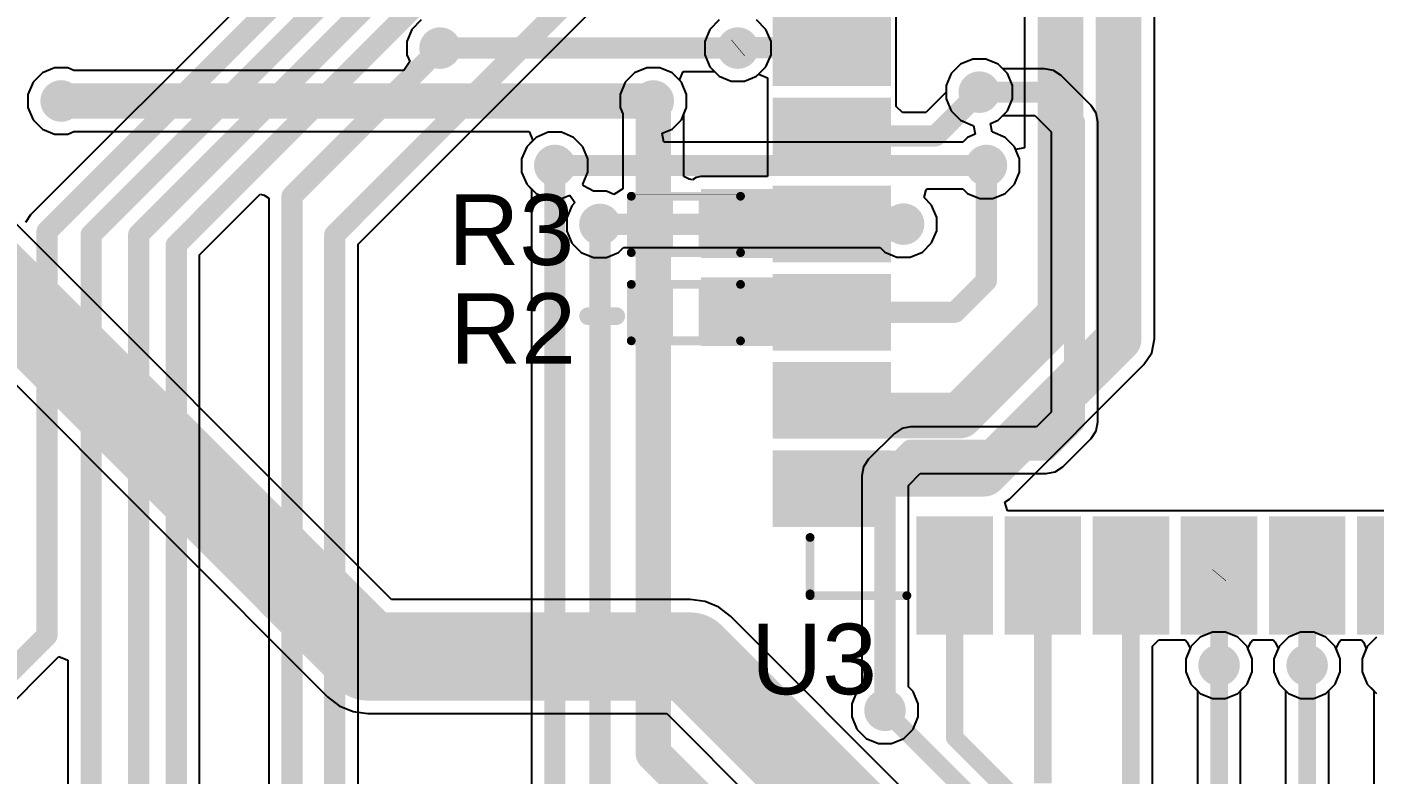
# Model space of a CAD drawing. Header units: millimetres. Extents: x -3 to 175, y -4 to 177.
# Drawn here: x 65.72 to 85.14, y 154.11 to 164.87 of the extents above; entities that cross this region are included whole.
import ezdxf

# ---------------------------------------------------------------- set-up
doc = ezdxf.new("R2010")
doc.units = ezdxf.units.MM
for name, color, linetype in [('BottomLayer', 5, 'Continuous'), ('TopLayer', 1, 'Continuous'), ('TopOverlay', 2, 'Continuous'), ('TopPaste', 8, 'Continuous'), ('TopSolder', 216, 'Continuous'), ('ViaHoleLayer', 16, 'Continuous')]:
    doc.layers.add(name, color=color, linetype=linetype)
doc.styles.add('Arial', font='', dxfattribs={"height": 0.2})
doc.styles.get('Arial').set_extended_font_data('Arial')

# ---------------------------------------------------------------- blocks, each defined once
blk = doc.blocks.new('41_SMD_UFL_M______55')
at = {"layer": 'TopLayer'}
for points in [[(-9.5, -0.83), (-8, -0.83), (-8, -1.73), (-9.5, -1.73)], [(-9.5, -2.1), (-8, -2.1), (-8, -3), (-9.5, -3)], [(-9.5, -3.37), (-8, -3.37), (-8, -4.27), (-9.5, -4.27)], [(-9.5, -4.64), (-8, -4.64), (-8, -5.54), (-9.5, -5.54)], [(-9.5, -5.91), (-8, -5.91), (-8, -6.81), (-9.5, -6.81)], [(-9.5, -7.18), (-8, -7.18), (-8, -8.08), (-9.5, -8.08)], [(-7.43, -9.63), (-7.43, -8.13), (-6.53, -8.13), (-6.53, -9.63)], [(-6.16, -9.63), (-6.16, -8.13), (-5.26, -8.13), (-5.26, -9.63)], [(-4.89, -9.63), (-4.89, -8.13), (-3.99, -8.13), (-3.99, -9.63)], [(-3.62, -9.63), (-3.62, -8.13), (-2.72, -8.13), (-2.72, -9.63)], [(-2.35, -9.63), (-2.35, -8.13), (-1.45, -8.13), (-1.45, -9.63)], [(-1.08, -9.63), (-1.08, -8.13), (-0.18, -8.13), (-0.18, -9.63)]]:
    blk.add_hatch(color=1, dxfattribs=at).paths.add_polyline_path(points)
at = {"layer": 'TopPaste'}
for points in [[(-9.5, -0.83), (-8, -0.83), (-8, -1.73), (-9.5, -1.73)], [(-9.5, -2.1), (-8, -2.1), (-8, -3), (-9.5, -3)], [(-9.5, -3.37), (-8, -3.37), (-8, -4.27), (-9.5, -4.27)], [(-9.5, -4.64), (-8, -4.64), (-8, -5.54), (-9.5, -5.54)], [(-9.5, -5.91), (-8, -5.91), (-8, -6.81), (-9.5, -6.81)], [(-9.5, -7.18), (-8, -7.18), (-8, -8.08), (-9.5, -8.08)], [(-7.43, -9.63), (-7.43, -8.13), (-6.53, -8.13), (-6.53, -9.63)], [(-6.16, -9.63), (-6.16, -8.13), (-5.26, -8.13), (-5.26, -9.63)], [(-4.89, -9.63), (-4.89, -8.13), (-3.99, -8.13), (-3.99, -9.63)], [(-3.62, -9.63), (-3.62, -8.13), (-2.72, -8.13), (-2.72, -9.63)], [(-2.35, -9.63), (-2.35, -8.13), (-1.45, -8.13), (-1.45, -9.63)], [(-1.08, -9.63), (-1.08, -8.13), (-0.18, -8.13), (-0.18, -9.63)]]:
    blk.add_hatch(color=8, dxfattribs=at).paths.add_polyline_path(points)
at = {"layer": 'TopSolder'}
for points in [[(-9.602, -0.728), (-7.898, -0.728), (-7.898, -1.832), (-9.602, -1.832)], [(-9.602, -1.998), (-7.898, -1.998), (-7.898, -3.102), (-9.602, -3.102)], [(-9.602, -3.268), (-7.898, -3.268), (-7.898, -4.372), (-9.602, -4.372)], [(-9.602, -4.538), (-7.898, -4.538), (-7.898, -5.642), (-9.602, -5.642)], [(-9.602, -5.808), (-7.898, -5.808), (-7.898, -6.912), (-9.602, -6.912)], [(-9.602, -7.078), (-7.898, -7.078), (-7.898, -8.182), (-9.602, -8.182)], [(-7.532, -9.732), (-7.532, -8.028), (-6.428, -8.028), (-6.428, -9.732)], [(-6.262, -9.732), (-6.262, -8.028), (-5.158, -8.028), (-5.158, -9.732)], [(-4.992, -9.732), (-4.992, -8.028), (-3.888, -8.028), (-3.888, -9.732)], [(-3.722, -9.732), (-3.722, -8.028), (-2.618, -8.028), (-2.618, -9.732)], [(-2.452, -9.732), (-2.452, -8.028), (-1.348, -8.028), (-1.348, -9.732)], [(-1.182, -9.732), (-1.182, -8.028), (-0.078, -8.028), (-0.078, -9.732)]]:
    blk.add_hatch(color=216, dxfattribs=at).paths.add_polyline_path(points)
at = {"layer": 'TopOverlay', "const_width": 0.127}
for points in [[(-9.064, -9.146), (-9.064, -8.333)], [(-9.064, -9.171), (-7.669, -9.171)]]:
    blk.add_lwpolyline(points, dxfattribs=at)
at = {"layer": 'TopOverlay', "const_width": 0.0635}
for points in [[(-9.096, -8.333, 1), (-9.032, -8.333, 1)], [(-9.096, -9.146, 1), (-9.032, -9.146, 1)], [(-9.096, -9.171, 1), (-9.032, -9.171, 1)], [(-7.701, -9.171, 1), (-7.637, -9.171, 1)]]:
    blk.add_lwpolyline(points, format="xyb", close=True, dxfattribs=at)
blk = doc.blocks.new('R___0402_84')
at = {"layer": 'TopLayer'}
for points in [[(-0.699, -0.318), (-0.699, 0.318), (-0.241, 0.318), (-0.241, -0.318)], [(0.241, -0.318), (0.241, 0.318), (0.699, 0.318), (0.699, -0.318)]]:
    blk.add_hatch(color=1, dxfattribs=at).paths.add_polyline_path(points)
at = {"layer": 'TopPaste'}
for points in [[(-0.699, -0.318), (-0.699, 0.318), (-0.241, 0.318), (-0.241, -0.318)], [(0.241, -0.318), (0.241, 0.318), (0.699, 0.318), (0.699, -0.318)]]:
    blk.add_hatch(color=8, dxfattribs=at).paths.add_polyline_path(points)
at = {"layer": 'TopSolder'}
for points in [[(-0.754, -0.373), (-0.754, 0.373), (-0.186, 0.373), (-0.186, -0.373)], [(0.186, -0.373), (0.186, 0.373), (0.754, 0.373), (0.754, -0.373)]]:
    blk.add_hatch(color=216, dxfattribs=at).paths.add_polyline_path(points)
at = {"layer": 'TopOverlay'}
for points, const_width in [([(-0.787, 0.406), (-0.787, -0.406)], 0.127), ([(0.787, 0.406), (-0.787, 0.406)], 0.127), ([(0.787, 0.406), (0.787, -0.406)], 0.127), ([(0.787, -0.406), (-0.787, -0.406)], 0.127), ([(0.813, -0.432), (-0.813, -0.432)], 0.00323)]:
    blk.add_lwpolyline(points, dxfattribs=dict(at, const_width=const_width))
for points, const_width in [([(-0.819, 0.406, 1), (-0.756, 0.406, 1)], 0.0635), ([(-0.819, 0.406, 1), (-0.756, 0.406, 1)], 0.0635), ([(0.756, 0.406, 1), (0.819, 0.406, 1)], 0.0635), ([(0.756, 0.406, 1), (0.819, 0.406, 1)], 0.0635), ([(-0.819, -0.406, 1), (-0.756, -0.406, 1)], 0.0635), ([(-0.819, -0.406, 1), (-0.756, -0.406, 1)], 0.0635), ([(0.756, -0.406, 1), (0.819, -0.406, 1)], 0.0635), ([(0.756, -0.406, 1), (0.819, -0.406, 1)], 0.0635), ([(-0.814, -0.432, 1), (-0.812, -0.432, 1)], 0.00161), ([(0.812, -0.432, 1), (0.814, -0.432, 1)], 0.00161)]:
    blk.add_lwpolyline(points, format="xyb", close=True, dxfattribs=dict(at, const_width=const_width))
blk = doc.blocks.new('R___0402_85')
at = {"layer": 'TopLayer'}
for points in [[(-0.699, -0.318), (-0.699, 0.318), (-0.241, 0.318), (-0.241, -0.318)], [(0.241, -0.318), (0.241, 0.318), (0.699, 0.318), (0.699, -0.318)]]:
    blk.add_hatch(color=1, dxfattribs=at).paths.add_polyline_path(points)
at = {"layer": 'TopPaste'}
for points in [[(-0.699, -0.318), (-0.699, 0.318), (-0.241, 0.318), (-0.241, -0.318)], [(0.241, -0.318), (0.241, 0.318), (0.699, 0.318), (0.699, -0.318)]]:
    blk.add_hatch(color=8, dxfattribs=at).paths.add_polyline_path(points)
at = {"layer": 'TopSolder'}
for points in [[(-0.754, -0.373), (-0.754, 0.373), (-0.186, 0.373), (-0.186, -0.373)], [(0.186, -0.373), (0.186, 0.373), (0.754, 0.373), (0.754, -0.373)]]:
    blk.add_hatch(color=216, dxfattribs=at).paths.add_polyline_path(points)
at = {"layer": 'TopOverlay'}
for points, const_width in [([(-0.787, 0.406), (-0.787, -0.406)], 0.127), ([(0.787, 0.406), (-0.787, 0.406)], 0.127), ([(0.787, 0.406), (0.787, -0.406)], 0.127), ([(0.787, -0.406), (-0.787, -0.406)], 0.127), ([(0.813, -0.432), (-0.813, -0.432)], 0.00323)]:
    blk.add_lwpolyline(points, dxfattribs=dict(at, const_width=const_width))
for points, const_width in [([(-0.819, 0.406, 1), (-0.756, 0.406, 1)], 0.0635), ([(-0.819, 0.406, 1), (-0.756, 0.406, 1)], 0.0635), ([(0.756, 0.406, 1), (0.819, 0.406, 1)], 0.0635), ([(0.756, 0.406, 1), (0.819, 0.406, 1)], 0.0635), ([(-0.819, -0.406, 1), (-0.756, -0.406, 1)], 0.0635), ([(-0.819, -0.406, 1), (-0.756, -0.406, 1)], 0.0635), ([(0.756, -0.406, 1), (0.819, -0.406, 1)], 0.0635), ([(0.756, -0.406, 1), (0.819, -0.406, 1)], 0.0635), ([(-0.814, -0.432, 1), (-0.812, -0.432, 1)], 0.00161), ([(0.812, -0.432, 1), (0.814, -0.432, 1)], 0.00161)]:
    blk.add_lwpolyline(points, format="xyb", close=True, dxfattribs=dict(at, const_width=const_width))

msp = doc.modelspace()

# ---------------------------------------------------------------- hatches: boundary and pattern name
at = {"layer": 'BottomLayer'}
h = msp.add_hatch(color=5, dxfattribs=at)
edge = h.paths.add_edge_path()
edge.add_arc((71.679, 164.567), 0.3, 0, 360)
h = msp.add_hatch(color=5, dxfattribs=at)
edge = h.paths.add_edge_path()
edge.add_arc((75.971, 164.567), 0.3, 0, 360)
h = msp.add_hatch(color=5, dxfattribs=at)
edge = h.paths.add_edge_path()
edge.add_arc((66.218, 163.805), 0.3, 0, 360)
h = msp.add_hatch(color=5, dxfattribs=at)
edge = h.paths.add_edge_path()
edge.add_arc((74.752, 163.805), 0.3, 0, 360)
h = msp.add_hatch(color=5, dxfattribs=at)
edge = h.paths.add_edge_path()
edge.add_arc((79.451, 163.932), 0.3, 0, 360)
h = msp.add_hatch(color=5, dxfattribs=at)
edge = h.paths.add_edge_path()
edge.add_arc((73.333, 162.876), 0.3, 0, 360)
h = msp.add_hatch(color=5, dxfattribs=at)
edge = h.paths.add_edge_path()
edge.add_arc((79.553, 162.876), 0.3, 0, 360)
h = msp.add_hatch(color=5, dxfattribs=at)
edge = h.paths.add_edge_path()
edge.add_arc((73.983, 162.027), 0.3, 0, 360)
h = msp.add_hatch(color=5, dxfattribs=at)
edge = h.paths.add_edge_path()
edge.add_arc((78.359, 162.032), 0.3, 0, 360)
h = msp.add_hatch(color=5, dxfattribs=at)
edge = h.paths.add_edge_path()
edge.add_arc((82.906, 155.677), 0.3, 0, 360)
h = msp.add_hatch(color=5, dxfattribs=at)
edge = h.paths.add_edge_path()
edge.add_arc((84.176, 155.677), 0.3, 0, 360)
h = msp.add_hatch(color=5, dxfattribs=at)
edge = h.paths.add_edge_path()
edge.add_arc((78.092, 155.029), 0.3, 0, 360)
at = {"layer": 'TopLayer'}
h = msp.add_hatch(color=1, dxfattribs=at)
edge = h.paths.add_edge_path()
edge.add_arc((71.679, 164.567), 0.3, 0, 360)
h = msp.add_hatch(color=1, dxfattribs=at)
edge = h.paths.add_edge_path()
edge.add_arc((75.971, 164.567), 0.3, 0, 360)
h = msp.add_hatch(color=1, dxfattribs=at)
edge = h.paths.add_edge_path()
edge.add_arc((66.218, 163.805), 0.3, 0, 360)
h = msp.add_hatch(color=1, dxfattribs=at)
edge = h.paths.add_edge_path()
edge.add_arc((74.752, 163.805), 0.3, 0, 360)
h = msp.add_hatch(color=1, dxfattribs=at)
edge = h.paths.add_edge_path()
edge.add_arc((79.451, 163.932), 0.3, 0, 360)
h = msp.add_hatch(color=1, dxfattribs=at)
edge = h.paths.add_edge_path()
edge.add_arc((73.333, 162.876), 0.3, 0, 360)
h = msp.add_hatch(color=1, dxfattribs=at)
edge = h.paths.add_edge_path()
edge.add_arc((79.553, 162.876), 0.3, 0, 360)
for points in [[(75.438, 161.544), (78.08, 161.544), (78.08, 162.535), (75.438, 162.535)], [(75.438, 160.274), (78.08, 160.274), (78.08, 161.265), (75.438, 161.265)]]:
    msp.add_hatch(color=1, dxfattribs=at).paths.add_polyline_path(points)
h = msp.add_hatch(color=1, dxfattribs=at)
edge = h.paths.add_edge_path()
edge.add_arc((73.983, 162.027), 0.3, 0, 360)
h = msp.add_hatch(color=1, dxfattribs=at)
edge = h.paths.add_edge_path()
edge.add_arc((78.359, 162.032), 0.3, 0, 360)
h = msp.add_hatch(color=1, dxfattribs=at)
edge = h.paths.add_edge_path()
edge.add_arc((82.906, 155.677), 0.3, 0, 360)
h = msp.add_hatch(color=1, dxfattribs=at)
edge = h.paths.add_edge_path()
edge.add_arc((84.176, 155.677), 0.3, 0, 360)
h = msp.add_hatch(color=1, dxfattribs=at)
edge = h.paths.add_edge_path()
edge.add_arc((78.092, 155.029), 0.3, 0, 360)
at = {"layer": 'ViaHoleLayer'}
h = msp.add_hatch(color=16, dxfattribs=at)
edge = h.paths.add_edge_path()
edge.add_arc((71.679, 164.567), 0.15, 0, 360)
h = msp.add_hatch(color=16, dxfattribs=at)
edge = h.paths.add_edge_path()
edge.add_arc((75.971, 164.567), 0.15, 0, 360)
h = msp.add_hatch(color=16, dxfattribs=at)
edge = h.paths.add_edge_path()
edge.add_arc((79.451, 163.932), 0.15, 0, 360)
h = msp.add_hatch(color=16, dxfattribs=at)
edge = h.paths.add_edge_path()
edge.add_arc((66.218, 163.805), 0.15, 0, 360)
h = msp.add_hatch(color=16, dxfattribs=at)
edge = h.paths.add_edge_path()
edge.add_arc((74.752, 163.805), 0.15, 0, 360)
h = msp.add_hatch(color=16, dxfattribs=at)
edge = h.paths.add_edge_path()
edge.add_arc((73.333, 162.876), 0.15, 0, 360)
h = msp.add_hatch(color=16, dxfattribs=at)
edge = h.paths.add_edge_path()
edge.add_arc((79.553, 162.876), 0.15, 0, 360)
h = msp.add_hatch(color=16, dxfattribs=at)
edge = h.paths.add_edge_path()
edge.add_arc((73.983, 162.027), 0.15, 0, 360)
h = msp.add_hatch(color=16, dxfattribs=at)
edge = h.paths.add_edge_path()
edge.add_arc((78.359, 162.032), 0.15, 0, 360)
h = msp.add_hatch(color=16, dxfattribs=at)
edge = h.paths.add_edge_path()
edge.add_arc((82.906, 155.677), 0.15, 0, 360)
h = msp.add_hatch(color=16, dxfattribs=at)
edge = h.paths.add_edge_path()
edge.add_arc((84.176, 155.677), 0.15, 0, 360)
h = msp.add_hatch(color=16, dxfattribs=at)
edge = h.paths.add_edge_path()
edge.add_arc((78.092, 155.029), 0.15, 0, 360)

# ---------------------------------------------------------------- linework, layer by layer
at = {"layer": 'BottomLayer'}
for p, q in [((71.274, 164.837), (71.201, 164.662)), ((71.408, 164.972), (71.274, 164.837)), ((76.376, 164.837), (76.242, 164.972)), ((76.449, 164.662), (76.376, 164.837)), ((70.977, 156.623), (62.937, 164.664)), ((71.201, 164.662), (71.201, 164.472)), ((76.449, 164.472), (76.449, 164.662)), ((71.201, 164.472), (71.242, 164.372)), ((76.376, 164.296), (76.449, 164.472)), ((66.123, 164.282), (65.947, 164.21)), ((66.313, 164.282), (66.123, 164.282)), ((66.403, 164.245), (66.313, 164.282)), ((71.242, 164.372), (71.159, 164.245)), ((76.242, 164.162), (76.376, 164.296)), ((79.181, 164.337), (79.046, 164.202)), ((79.356, 164.409), (79.181, 164.337)), ((79.546, 164.409), (79.356, 164.409)), ((79.722, 164.337), (79.546, 164.409)), ((79.79, 164.268), (79.722, 164.337)), ((80.391, 164.268), (79.79, 164.268)), ((80.52, 164.243), (80.391, 164.268)), ((65.813, 164.075), (65.74, 163.9)), ((65.947, 164.21), (65.813, 164.075)), ((71.159, 164.245), (66.403, 164.245)), ((75.13, 164.103), (75.182, 164.23)), ((75.157, 164.075), (75.13, 164.103)), ((75.23, 163.9), (75.157, 164.075)), ((75.182, 164.23), (75.632, 164.23)), ((75.632, 164.23), (75.701, 164.162)), ((75.701, 164.162), (75.876, 164.089)), ((75.876, 164.089), (76.066, 164.089)), ((76.066, 164.089), (76.242, 164.162)), ((79.046, 164.202), (78.973, 164.027)), ((80.629, 164.17), (80.52, 164.243)), ((81.061, 163.738), (80.629, 164.17)), ((65.74, 163.9), (65.74, 163.71)), ((75.23, 163.71), (75.23, 163.9)), ((78.973, 164.027), (78.973, 163.837)), ((65.74, 163.71), (65.813, 163.534)), ((75.157, 163.534), (75.23, 163.71)), ((78.973, 163.837), (79.046, 163.661)), ((81.134, 163.629), (81.061, 163.738)), ((65.813, 163.534), (65.947, 163.4)), ((75.023, 163.4), (75.157, 163.534)), ((79.046, 163.661), (79.181, 163.527)), ((79.181, 163.527), (79.356, 163.454)), ((79.612, 163.481), (79.722, 163.527)), ((79.638, 163.354), (79.612, 163.481)), ((79.722, 163.527), (79.79, 163.595)), ((79.79, 163.595), (80.252, 163.595)), ((80.252, 163.595), (80.486, 163.36)), ((81.159, 163.5), (81.134, 163.629)), ((81.159, 159.182), (81.159, 163.5)), ((65.947, 163.4), (66.123, 163.327)), ((66.123, 163.327), (66.313, 163.327)), ((66.313, 163.327), (66.403, 163.364)), ((66.403, 163.364), (72.965, 163.364)), ((72.965, 163.364), (73.018, 163.237)), ((74.879, 163.34), (75.023, 163.4)), ((74.904, 163.213), (74.879, 163.34)), ((79.392, 163.327), (79.282, 163.281)), ((79.356, 163.454), (79.366, 163.454)), ((79.366, 163.454), (79.392, 163.327)), ((79.648, 163.354), (79.638, 163.354)), ((79.823, 163.281), (79.648, 163.354)), ((80.486, 163.36), (80.486, 159.321)), ((62.017, 163.264), (70.058, 155.224)), ((72.928, 163.147), (72.855, 162.971)), ((73.018, 163.237), (72.928, 163.147)), ((79.214, 163.213), (74.904, 163.213)), ((79.282, 163.281), (79.214, 163.213)), ((79.958, 163.147), (79.823, 163.281)), ((80.031, 162.971), (79.958, 163.147)), ((72.855, 162.971), (72.855, 162.781)), ((80.031, 162.781), (80.031, 162.971)), ((72.855, 162.781), (72.928, 162.606)), ((79.958, 162.606), (80.031, 162.781)), ((72.928, 162.606), (73.062, 162.471)), ((78.654, 162.413), (78.685, 162.527)), ((78.685, 162.527), (78.693, 162.54)), ((78.693, 162.54), (79.214, 162.54)), ((79.214, 162.54), (79.282, 162.471)), ((79.823, 162.471), (79.958, 162.606)), ((73.062, 162.471), (73.238, 162.399)), ((73.238, 162.399), (73.428, 162.399)), ((73.428, 162.399), (73.55, 162.449)), ((73.55, 162.449), (73.622, 162.342)), ((73.622, 162.342), (73.578, 162.297)), ((78.764, 162.303), (78.654, 162.413)), ((79.282, 162.471), (79.458, 162.399)), ((79.458, 162.399), (79.648, 162.399)), ((79.648, 162.399), (79.823, 162.471)), ((73.578, 162.297), (73.505, 162.122)), ((73.505, 162.122), (73.505, 161.932)), ((78.837, 162.127), (78.764, 162.303)), ((78.837, 161.937), (78.837, 162.127)), ((73.505, 161.932), (73.578, 161.756)), ((78.764, 161.761), (78.837, 161.937)), ((73.578, 161.756), (73.712, 161.622)), ((78.63, 161.627), (78.764, 161.761)), ((73.712, 161.622), (73.888, 161.549)), ((73.888, 161.549), (74.078, 161.549)), ((74.078, 161.549), (74.253, 161.622)), ((74.253, 161.622), (74.325, 161.693)), ((74.325, 161.693), (78.023, 161.693)), ((78.023, 161.693), (78.088, 161.627)), ((78.088, 161.627), (78.264, 161.554)), ((78.264, 161.554), (78.454, 161.554)), ((78.454, 161.554), (78.63, 161.627)), ((80.486, 159.321), (80.277, 159.112)), ((78.223, 159.013), (77.854, 158.645)), ((78.332, 159.086), (78.223, 159.013)), ((78.461, 159.112), (78.332, 159.086)), ((80.277, 159.112), (78.461, 159.112)), ((81.061, 158.944), (81.134, 159.053)), ((81.134, 159.053), (81.159, 159.182)), ((80.654, 158.537), (81.061, 158.944)), ((77.854, 158.645), (77.781, 158.536)), ((77.781, 158.536), (77.756, 158.407)), ((78.429, 158.268), (78.6, 158.439)), ((78.6, 158.439), (80.416, 158.439)), ((80.416, 158.439), (80.545, 158.464)), ((80.545, 158.464), (80.654, 158.537)), ((77.756, 158.407), (77.756, 155.368)), ((78.429, 155.368), (78.429, 158.268)), ((75.286, 156.623), (70.977, 156.623)), ((75.498, 156.595), (75.286, 156.623)), ((75.696, 156.514), (75.498, 156.595)), ((75.865, 156.383), (75.696, 156.514)), ((88.173, 144.076), (75.865, 156.383)), ((82.811, 156.154), (82.635, 156.082)), ((83.001, 156.154), (82.811, 156.154)), ((83.176, 156.082), (83.001, 156.154)), ((84.081, 156.154), (83.905, 156.082)), ((84.271, 156.154), (84.081, 156.154)), ((84.446, 156.082), (84.271, 156.154)), ((82.501, 155.947), (82.428, 155.772)), ((82.635, 156.082), (82.501, 155.947)), ((83.311, 155.947), (83.176, 156.082)), ((83.383, 155.772), (83.311, 155.947)), ((83.771, 155.947), (83.698, 155.772)), ((83.905, 156.082), (83.771, 155.947)), ((84.581, 155.947), (84.446, 156.082)), ((84.653, 155.772), (84.581, 155.947)), ((85.041, 155.947), (84.968, 155.772)), ((85.175, 156.082), (85.041, 155.947)), ((82.428, 155.772), (82.428, 155.582)), ((83.383, 155.582), (83.383, 155.772)), ((83.698, 155.772), (83.698, 155.582)), ((84.653, 155.582), (84.653, 155.772)), ((84.968, 155.772), (84.968, 155.582)), ((82.428, 155.582), (82.501, 155.406)), ((83.311, 155.406), (83.383, 155.582)), ((83.698, 155.582), (83.771, 155.406)), ((84.581, 155.406), (84.653, 155.582)), ((84.968, 155.582), (85.041, 155.406)), ((77.756, 155.368), (77.687, 155.3)), ((78.497, 155.3), (78.429, 155.368)), ((82.501, 155.406), (82.595, 155.312)), ((83.216, 155.312), (83.311, 155.406)), ((83.771, 155.406), (83.865, 155.312)), ((84.486, 155.312), (84.581, 155.406)), ((85.041, 155.406), (85.135, 155.312)), ((70.058, 155.224), (70.227, 155.094)), ((77.687, 155.3), (77.615, 155.124)), ((78.57, 155.124), (78.497, 155.3)), ((82.595, 155.312), (82.595, 151.003)), ((83.216, 151.132), (83.216, 155.312)), ((83.865, 155.312), (83.865, 150.649)), ((84.486, 150.472), (84.486, 155.312)), ((85.135, 155.312), (85.135, 149.99)), ((70.227, 155.094), (70.425, 155.012)), ((70.425, 155.012), (70.637, 154.984)), ((70.637, 154.984), (74.946, 154.984)), ((74.946, 154.984), (87.254, 142.676)), ((77.615, 155.124), (77.615, 154.934)), ((77.615, 154.934), (77.687, 154.758)), ((78.497, 154.758), (78.57, 154.934)), ((78.57, 154.934), (78.57, 155.124)), ((77.687, 154.758), (77.822, 154.624)), ((78.363, 154.624), (78.497, 154.758)), ((77.822, 154.624), (77.997, 154.551)), ((77.997, 154.551), (78.187, 154.551)), ((78.187, 154.551), (78.363, 154.624))]:
    msp.add_line(p, q, dxfattribs=at)
for points, const_width in [([(62.357, 164.084), (70.637, 155.804)], 1.27), ([(71.679, 164.567), (75.971, 164.567)], 0.305), ([(79.451, 163.932), (80.391, 163.932)], 0.305), ([(80.391, 163.932), (80.823, 163.5)], 0.305), ([(66.218, 163.805), (74.752, 163.805)], 0.508), ([(80.823, 159.182), (80.823, 163.5)], 0.305), ([(73.333, 162.876), (79.553, 162.876)], 0.305), ([(73.983, 162.027), (73.985, 162.029)], 0.508), ([(73.985, 162.029), (78.356, 162.029)], 0.305), ([(78.356, 162.029), (78.359, 162.032)], 0.508), ([(80.416, 158.775), (80.823, 159.182)], 0.305), ([(78.092, 158.407), (78.461, 158.775)], 0.305), ([(78.461, 158.775), (80.416, 158.775)], 0.305), ([(78.092, 155.029), (78.092, 158.407)], 0.305), ([(70.637, 155.804), (75.286, 155.804)], 1.27), ([(75.286, 155.804), (87.833, 143.256)], 1.27), ([(82.906, 151.003), (82.906, 155.677)], 0.254), ([(84.176, 150.344), (84.176, 155.677)], 0.254)]:
    msp.add_lwpolyline(points, dxfattribs=dict(at, const_width=const_width))
for points, const_width in [([(71.603, 164.567, 1), (71.755, 164.567, 1)], 0.152), ([(75.895, 164.567, 1), (76.048, 164.567, 1)], 0.152), ([(79.375, 163.932, 1), (79.527, 163.932, 1)], 0.152), ([(80.315, 163.932, 1), (80.467, 163.932, 1)], 0.152), ([(80.315, 163.932, 1), (80.467, 163.932, 1)], 0.152), ([(66.091, 163.805, 1), (66.345, 163.805, 1)], 0.254), ([(74.625, 163.805, 1), (74.879, 163.805, 1)], 0.254), ([(80.747, 163.5, 1), (80.899, 163.5, 1)], 0.152), ([(80.747, 163.5, 1), (80.899, 163.5, 1)], 0.152), ([(73.257, 162.876, 1), (73.409, 162.876, 1)], 0.152), ([(79.477, 162.876, 1), (79.629, 162.876, 1)], 0.152), ([(73.856, 162.027, 1), (74.11, 162.027, 1)], 0.254), ([(73.858, 162.029, 1), (74.112, 162.029, 1)], 0.254), ([(73.909, 162.029, 1), (74.062, 162.029, 1)], 0.152), ([(78.229, 162.029, 1), (78.483, 162.029, 1)], 0.254), ([(78.232, 162.032, 1), (78.486, 162.032, 1)], 0.254), ([(78.28, 162.029, 1), (78.432, 162.029, 1)], 0.152), ([(80.747, 159.182, 1), (80.899, 159.182, 1)], 0.152), ([(80.747, 159.182, 1), (80.899, 159.182, 1)], 0.152), ([(78.384, 158.775, 1), (78.537, 158.775, 1)], 0.152), ([(78.384, 158.775, 1), (78.537, 158.775, 1)], 0.152), ([(80.34, 158.775, 1), (80.493, 158.775, 1)], 0.152), ([(80.34, 158.775, 1), (80.493, 158.775, 1)], 0.152), ([(78.016, 158.407, 1), (78.168, 158.407, 1)], 0.152), ([(78.016, 158.407, 1), (78.168, 158.407, 1)], 0.152), ([(70.32, 155.804, 1), (70.955, 155.804, 1)], 0.635), ([(70.32, 155.804, 1), (70.955, 155.804, 1)], 0.635), ([(74.968, 155.804, 1), (75.603, 155.804, 1)], 0.635), ([(74.968, 155.804, 1), (75.603, 155.804, 1)], 0.635), ([(82.842, 155.677, 1), (82.969, 155.677, 1)], 0.127), ([(84.112, 155.677, 1), (84.239, 155.677, 1)], 0.127), ([(78.016, 155.029, 1), (78.168, 155.029, 1)], 0.152)]:
    msp.add_lwpolyline(points, format="xyb", close=True, dxfattribs=dict(at, const_width=const_width))
at = {"layer": 'TopLayer'}
for p, q in [((71.984, 168.37), (65.777, 162.163)), ((80.102, 167.894), (80.102, 163.132)), ((81.976, 160.377), (81.976, 167.894)), ((70.498, 161.741), (74.262, 165.505)), ((78.253, 164.057), (78.253, 165.087)), ((75.566, 164.837), (75.494, 164.662)), ((75.701, 164.972), (75.566, 164.837)), ((75.494, 164.662), (75.494, 164.472)), ((75.494, 164.472), (75.566, 164.296)), ((74.657, 164.282), (74.482, 164.21)), ((74.847, 164.282), (74.657, 164.282)), ((75.023, 164.21), (74.847, 164.282)), ((75.566, 164.296), (75.701, 164.162)), ((79.181, 164.337), (79.046, 164.202)), ((79.356, 164.409), (79.181, 164.337)), ((79.546, 164.409), (79.356, 164.409)), ((79.722, 164.337), (79.546, 164.409)), ((79.856, 164.202), (79.722, 164.337)), ((74.347, 164.075), (74.274, 163.9)), ((74.482, 164.21), (74.347, 164.075)), ((75.157, 164.075), (75.023, 164.21)), ((75.23, 163.9), (75.157, 164.075)), ((75.701, 164.162), (75.876, 164.089)), ((75.876, 164.089), (76.066, 164.089)), ((76.066, 164.089), (76.242, 164.162)), ((76.242, 164.162), (76.271, 164.19)), ((76.271, 164.19), (76.398, 164.138)), ((76.398, 164.138), (76.398, 163.944)), ((79.046, 164.202), (78.973, 164.027)), ((79.929, 164.027), (79.856, 164.202)), ((74.274, 163.9), (74.274, 163.71)), ((75.23, 163.71), (75.23, 163.9)), ((76.398, 163.944), (76.398, 163.817)), ((78.253, 163.93), (78.253, 164.057)), ((78.253, 163.728), (78.253, 163.93)), ((78.973, 163.93), (78.682, 163.639)), ((78.973, 164.027), (78.973, 163.93)), ((79.929, 163.837), (79.929, 164.027)), ((74.274, 163.71), (74.312, 163.619)), ((75.192, 163.619), (75.23, 163.71)), ((76.398, 163.817), (76.398, 162.716)), ((78.343, 163.639), (78.253, 163.728)), ((79.856, 163.661), (79.929, 163.837)), ((74.312, 163.619), (74.312, 162.539)), ((75.192, 162.716), (75.192, 163.619)), ((78.682, 163.639), (78.343, 163.639)), ((79.612, 163.481), (79.722, 163.527)), ((79.638, 163.354), (79.612, 163.481)), ((79.722, 163.527), (79.856, 163.661)), ((73.238, 163.354), (73.062, 163.281)), ((73.428, 163.354), (73.238, 163.354)), ((73.603, 163.281), (73.428, 163.354)), ((79.648, 163.354), (79.638, 163.354)), ((79.823, 163.281), (79.648, 163.354)), ((72.928, 163.147), (72.855, 162.971)), ((73.062, 163.281), (72.928, 163.147)), ((73.738, 163.147), (73.603, 163.281)), ((73.811, 162.971), (73.738, 163.147)), ((79.958, 163.147), (79.823, 163.281)), ((79.975, 163.106), (79.958, 163.147)), ((80.102, 163.132), (79.975, 163.106)), ((72.855, 162.971), (72.855, 162.781)), ((73.811, 162.781), (73.811, 162.971)), ((72.855, 162.781), (72.928, 162.606)), ((73.738, 162.606), (73.811, 162.781)), ((75.271, 162.68), (75.192, 162.716)), ((75.369, 162.702), (75.319, 162.669)), ((75.438, 162.716), (75.369, 162.702)), ((76.398, 162.716), (75.438, 162.716)), ((72.928, 162.606), (72.996, 162.537)), ((72.996, 162.537), (72.996, 150.402)), ((73.746, 162.582), (73.738, 162.606)), ((73.888, 162.504), (73.746, 162.582)), ((74.312, 162.539), (74.185, 162.46)), ((75.319, 162.669), (75.271, 162.68)), ((68.213, 161.59), (69.085, 162.462)), ((69.085, 162.462), (69.143, 162.448)), ((69.143, 162.448), (69.209, 162.406)), ((69.209, 162.406), (69.209, 144.704)), ((74.078, 162.504), (73.888, 162.504)), ((74.185, 162.46), (74.078, 162.504)), ((65.777, 162.163), (65.704, 162.054)), ((70.498, 145.066), (70.498, 161.741)), ((68.213, 124.696), (68.213, 161.59)), ((81.936, 160.178), (81.976, 160.377)), ((81.824, 160.01), (81.936, 160.178)), ((79.885, 158.072), (81.824, 160.01)), ((79.818, 158.027), (79.885, 158.072)), ((79.857, 157.9), (79.818, 158.027)), ((80.993, 157.9), (79.857, 157.9)), ((81.008, 157.9), (80.993, 157.9)), ((80.993, 157.9), (80.993, 157.9)), ((82.151, 157.9), (81.008, 157.9)), ((81.008, 157.9), (81.008, 157.9)), ((82.278, 157.9), (82.151, 157.9)), ((82.39, 157.9), (82.278, 157.9)), ((83.421, 157.9), (82.39, 157.9)), ((83.548, 157.9), (83.421, 157.9)), ((83.66, 157.9), (83.548, 157.9)), ((84.691, 157.9), (83.66, 157.9)), ((84.818, 157.9), (84.691, 157.9)), ((84.93, 157.9), (84.818, 157.9)), ((85.961, 157.9), (84.93, 157.9)), ((81.946, 155.954), (82.036, 156.044)), ((81.946, 153.446), (81.946, 155.954)), ((82.036, 156.044), (82.263, 156.044)), ((82.263, 156.044), (82.418, 156.044)), ((82.418, 156.044), (82.446, 156.011)), ((82.488, 155.917), (82.428, 155.772)), ((82.446, 156.011), (82.488, 155.917)), ((83.323, 155.917), (83.365, 156.011)), ((83.383, 155.772), (83.323, 155.917)), ((83.365, 156.011), (83.393, 156.044)), ((83.393, 156.044), (83.533, 156.044)), ((83.533, 156.044), (83.688, 156.044)), ((83.688, 156.044), (83.716, 156.011)), ((83.758, 155.917), (83.698, 155.772)), ((83.716, 156.011), (83.758, 155.917)), ((84.593, 155.917), (84.635, 156.011)), ((84.653, 155.772), (84.593, 155.917)), ((84.635, 156.011), (84.663, 156.044)), ((84.663, 156.044), (84.803, 156.044)), ((84.803, 156.044), (84.958, 156.044)), ((84.958, 156.044), (84.986, 156.011)), ((85.028, 155.917), (84.968, 155.772)), ((84.986, 156.011), (85.028, 155.917)), ((64.5, 154.118), (66.186, 155.804)), ((66.186, 155.804), (66.313, 155.751)), ((66.313, 155.751), (66.313, 151.219)), ((82.428, 155.772), (82.428, 155.582)), ((83.383, 155.582), (83.383, 155.772)), ((83.698, 155.772), (83.698, 155.582)), ((84.653, 155.582), (84.653, 155.772)), ((84.968, 155.772), (84.968, 155.582)), ((82.428, 155.582), (82.501, 155.406)), ((83.311, 155.406), (83.383, 155.582)), ((83.698, 155.582), (83.771, 155.406)), ((84.581, 155.406), (84.653, 155.582)), ((84.968, 155.582), (85.041, 155.406)), ((82.501, 155.406), (82.635, 155.272)), ((83.176, 155.272), (83.311, 155.406)), ((83.771, 155.406), (83.905, 155.272)), ((84.446, 155.272), (84.581, 155.406)), ((85.041, 155.406), (85.175, 155.272)), ((82.635, 155.272), (82.811, 155.199)), ((82.811, 155.199), (83.001, 155.199)), ((83.001, 155.199), (83.176, 155.272)), ((83.905, 155.272), (84.081, 155.199)), ((84.081, 155.199), (84.271, 155.199)), ((84.271, 155.199), (84.446, 155.272))]:
    msp.add_line(p, q, dxfattribs=at)
for points, const_width in [([(66.015, 161.925), (75.012, 170.922)], 0.305), ([(66.65, 161.878), (74.424, 169.652)], 0.305), ([(67.335, 161.881), (73.837, 168.382)], 0.305), ([(80.62, 160.724), (80.62, 167.894)], 0.66), ([(81.458, 160.377), (81.458, 167.894)], 0.66), ([(67.877, 161.73), (73.259, 167.112)], 0.305), ([(70.161, 161.88), (74.123, 165.842)], 0.305), ([(69.545, 162.433), (71.679, 164.567)], 0.305), ([(75.971, 164.567), (75.977, 164.572)], 0.305), ([(75.977, 164.572), (77.326, 164.572)], 0.305), ([(78.822, 163.302), (79.451, 163.932)], 0.305), ([(74.752, 162.027), (74.752, 163.805)], 0.508), ([(77.326, 163.302), (78.822, 163.302)], 0.305), ([(73.333, 150.063), (73.333, 162.839)], 0.305), ([(79.553, 161.214), (79.553, 162.876)], 0.305), ([(69.545, 144.704), (69.545, 162.433)], 0.305), ([(73.983, 148.51), (73.983, 162.027)], 0.305), ([(74.752, 160.757), (74.752, 162.027)], 0.508), ([(77.326, 162.032), (78.359, 162.032)], 0.508), ([(66.015, 156.108), (66.015, 161.925)], 0.305), ([(66.65, 151.079), (66.65, 161.878)], 0.305), ([(67.335, 130.404), (67.335, 161.881)], 0.305), ([(70.161, 144.926), (70.161, 161.88)], 0.305), ([(67.877, 124.696), (67.877, 161.73)], 0.305), ([(79.101, 160.762), (79.553, 161.214)], 0.305), ([(74.752, 154.407), (74.752, 160.757)], 0.508), ([(79.172, 159.276), (80.62, 160.724)], 0.66), ([(77.326, 160.762), (79.101, 160.762)], 0.305), ([(79.519, 158.438), (81.458, 160.377)], 0.66), ([(77.326, 159.492), (77.541, 159.276)], 0.66), ([(77.541, 159.276), (79.172, 159.276)], 0.66), ([(77.326, 158.222), (77.541, 158.438)], 0.66), ([(77.541, 158.438), (79.519, 158.438)], 0.66), ([(79.096, 155.88), (79.096, 156.972)], 0.254), ([(80.366, 153.977), (80.366, 156.972)], 0.254), ([(81.636, 153.318), (81.636, 156.972)], 0.254), ([(82.906, 156.972), (82.911, 156.978)], 0.254), ([(82.906, 155.677), (82.906, 156.972)], 0.254), ([(84.176, 155.677), (84.176, 156.972)], 0.254), ([(64.262, 154.356), (66.015, 156.108)], 0.305), ([(79.096, 155.651), (79.096, 155.88)], 0.254), ([(79.096, 154.636), (79.096, 155.651)], 0.254), ([(78.092, 155.029), (82.22, 150.901)], 0.254), ([(79.096, 154.636), (82.399, 151.333)], 0.254), ([(74.752, 154.407), (76.048, 153.111)], 0.508)]:
    msp.add_lwpolyline(points, dxfattribs=dict(at, const_width=const_width))
for points, const_width in [([(71.603, 164.567, 1), (71.755, 164.567, 1)], 0.152), ([(75.895, 164.567, 1), (76.048, 164.567, 1)], 0.152), ([(75.901, 164.572, 1), (76.053, 164.572, 1)], 0.152), ([(75.901, 164.572, 1), (76.053, 164.572, 1)], 0.152), ([(77.249, 164.572, 1), (77.402, 164.572, 1)], 0.152), ([(79.375, 163.932, 1), (79.527, 163.932, 1)], 0.152), ([(74.625, 163.805, 1), (74.879, 163.805, 1)], 0.254), ([(77.249, 163.302, 1), (77.402, 163.302, 1)], 0.152), ([(78.745, 163.302, 1), (78.898, 163.302, 1)], 0.152), ([(78.745, 163.302, 1), (78.898, 163.302, 1)], 0.152), ([(73.257, 162.839, 1), (73.409, 162.839, 1)], 0.152), ([(79.477, 162.876, 1), (79.629, 162.876, 1)], 0.152), ([(69.469, 162.433, 1), (69.621, 162.433, 1)], 0.152), ([(69.469, 162.433, 1), (69.621, 162.433, 1)], 0.152), ([(73.907, 162.027, 1), (74.059, 162.027, 1)], 0.152), ([(74.625, 162.027, 1), (74.879, 162.027, 1)], 0.254), ([(74.625, 162.027, 1), (74.879, 162.027, 1)], 0.254), ([(77.199, 162.032, 1), (77.453, 162.032, 1)], 0.254), ([(78.232, 162.032, 1), (78.486, 162.032, 1)], 0.254), ([(65.938, 161.925, 1), (66.091, 161.925, 1)], 0.152), ([(65.938, 161.925, 1), (66.091, 161.925, 1)], 0.152), ([(66.573, 161.878, 1), (66.726, 161.878, 1)], 0.152), ([(66.573, 161.878, 1), (66.726, 161.878, 1)], 0.152), ([(67.259, 161.881, 1), (67.412, 161.881, 1)], 0.152), ([(67.259, 161.881, 1), (67.412, 161.881, 1)], 0.152), ([(70.085, 161.88, 1), (70.237, 161.88, 1)], 0.152), ([(70.085, 161.88, 1), (70.237, 161.88, 1)], 0.152), ([(67.8, 161.73, 1), (67.953, 161.73, 1)], 0.152), ([(67.8, 161.73, 1), (67.953, 161.73, 1)], 0.152), ([(79.477, 161.214, 1), (79.629, 161.214, 1)], 0.152), ([(79.477, 161.214, 1), (79.629, 161.214, 1)], 0.152), ([(74.625, 160.757, 1), (74.879, 160.757, 1)], 0.254), ([(74.625, 160.757, 1), (74.879, 160.757, 1)], 0.254), ([(80.455, 160.724, 1), (80.785, 160.724, 1)], 0.33), ([(80.455, 160.724, 1), (80.785, 160.724, 1)], 0.33), ([(77.249, 160.762, 1), (77.402, 160.762, 1)], 0.152), ([(79.025, 160.762, 1), (79.177, 160.762, 1)], 0.152), ([(79.025, 160.762, 1), (79.177, 160.762, 1)], 0.152), ([(81.293, 160.377, 1), (81.623, 160.377, 1)], 0.33), ([(81.293, 160.377, 1), (81.623, 160.377, 1)], 0.33), ([(77.16, 159.492, 1), (77.491, 159.492, 1)], 0.33), ([(77.376, 159.276, 1), (77.707, 159.276, 1)], 0.33), ([(77.376, 159.276, 1), (77.707, 159.276, 1)], 0.33), ([(79.007, 159.276, 1), (79.337, 159.276, 1)], 0.33), ([(79.007, 159.276, 1), (79.337, 159.276, 1)], 0.33), ([(77.376, 158.438, 1), (77.707, 158.438, 1)], 0.33), ([(77.376, 158.438, 1), (77.707, 158.438, 1)], 0.33), ([(79.354, 158.438, 1), (79.684, 158.438, 1)], 0.33), ([(79.354, 158.438, 1), (79.684, 158.438, 1)], 0.33), ([(77.16, 158.222, 1), (77.491, 158.222, 1)], 0.33), ([(79.032, 156.972, 1), (79.159, 156.972, 1)], 0.127), ([(80.302, 156.972, 1), (80.429, 156.972, 1)], 0.127), ([(81.572, 156.972, 1), (81.699, 156.972, 1)], 0.127), ([(82.842, 156.972, 1), (82.969, 156.972, 1)], 0.127), ([(82.842, 156.972, 1), (82.969, 156.972, 1)], 0.127), ([(82.848, 156.978, 1), (82.975, 156.978, 1)], 0.127), ([(84.112, 156.972, 1), (84.239, 156.972, 1)], 0.127), ([(65.938, 156.108, 1), (66.091, 156.108, 1)], 0.152), ([(65.938, 156.108, 1), (66.091, 156.108, 1)], 0.152), ([(79.032, 155.88, 1), (79.159, 155.88, 1)], 0.127), ([(79.032, 155.88, 1), (79.159, 155.88, 1)], 0.127), ([(79.032, 155.651, 1), (79.159, 155.651, 1)], 0.127), ([(79.032, 155.651, 1), (79.159, 155.651, 1)], 0.127), ([(82.842, 155.677, 1), (82.969, 155.677, 1)], 0.127), ([(84.112, 155.677, 1), (84.239, 155.677, 1)], 0.127), ([(78.029, 155.029, 1), (78.156, 155.029, 1)], 0.127), ([(79.032, 154.636, 1), (79.159, 154.636, 1)], 0.127), ([(79.032, 154.636, 1), (79.159, 154.636, 1)], 0.127), ([(74.625, 154.407, 1), (74.879, 154.407, 1)], 0.254), ([(74.625, 154.407, 1), (74.879, 154.407, 1)], 0.254)]:
    msp.add_lwpolyline(points, format="xyb", close=True, dxfattribs=dict(at, const_width=const_width))
at = {"layer": 'TopOverlay', "const_width": 0.254}
msp.add_lwpolyline([(73.812, 160.706), (74.219, 160.706)], dxfattribs=at)
at = {"layer": 'TopOverlay', "const_width": 0.127}
for points in [[(73.749, 160.706, 1), (73.876, 160.706, 1)], [(74.155, 160.706, 1), (74.282, 160.706, 1)]]:
    msp.add_lwpolyline(points, format="xyb", close=True, dxfattribs=at)

# ---------------------------------------------------------------- block references
msp.add_blockref('41_SMD_UFL_M______55', (86.076, 165.852))
at = {"rotation": 180}
for name, p in [('R___0402_84', (75.222, 162.027)), ('R___0402_85', (75.222, 160.757))]:
    msp.add_blockref(name, p, dxfattribs=at)

# ---------------------------------------------------------------- texts
at = {"layer": 'TopOverlay', "style": 'Arial'}
for s, p in [('R3', (71.798, 161.443)), ('R2', (71.823, 160.02)), ('U3', (76.161, 155.26))]:
    msp.add_text(s, height=1.016, dxfattribs=at).set_placement(p)

doc.saveas('drawing.dxf')
